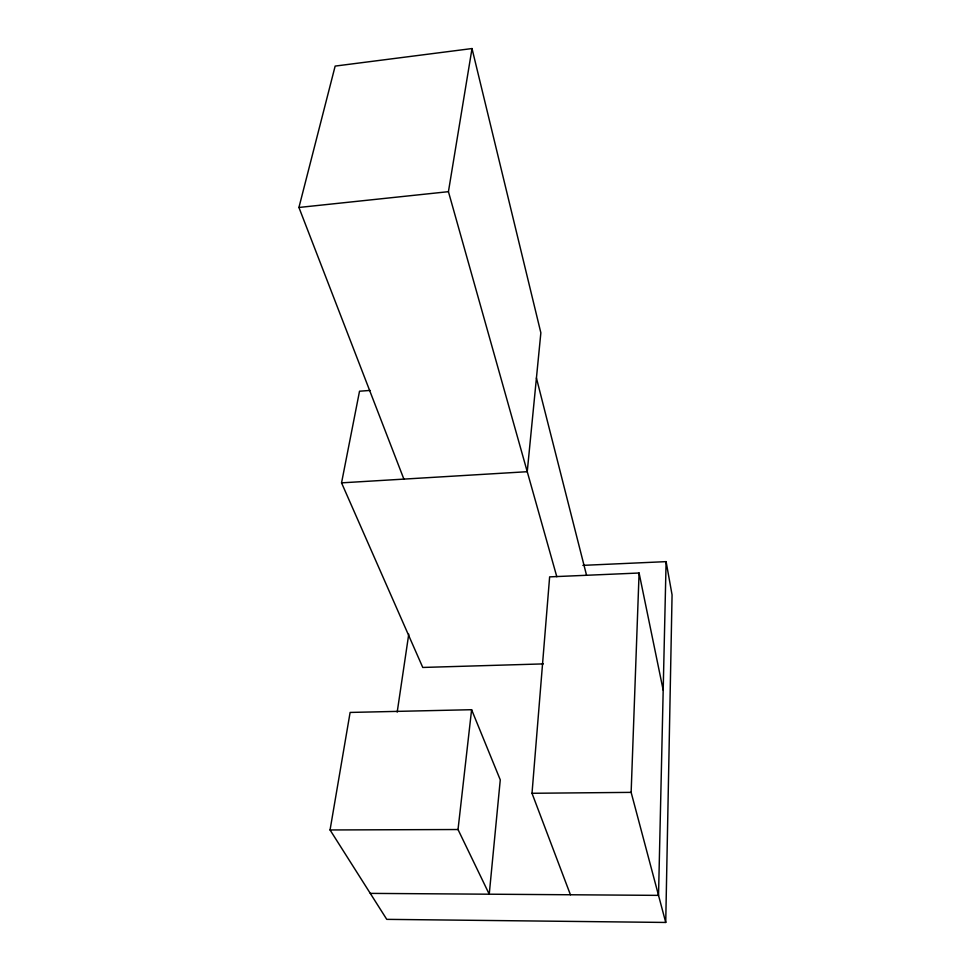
<?xml version="1.0" encoding="UTF-8"?>
<svg xmlns="http://www.w3.org/2000/svg" width="971" height="971" viewBox="0 0 971 971"><rect width="100%" height="100%" fill="white"/><g stroke="black" fill="none" stroke-linecap="round" stroke-linejoin="round"><path stroke-width="1.46" d="M471.603 709.704L458.021 829.525L489.238 894.206L500.271 779.871L471.603 709.704L350.118 712.435L330.055 829.962L386.761 919.355L665.73 922.45L672.066 594.859L666.106 561.639L582.867 565.365M666.106 561.639L658.532 895.371L370.291 893.381M665.73 922.45L631.138 792.372L639.088 573.011L549.635 576.871L532.011 793.283L570.438 894.764M397.2 712.095L408.755 634.197M556.808 576.725L448.432 191.675L472.015 48.55L335.153 66.089L298.934 207.466L403.887 479.116M543.347 663.897L422.761 667.453L341.549 482.854L359.525 391.216L370.109 390.427M298.934 207.466L448.432 191.675M341.549 482.854L527.241 471.7L540.859 332.822L472.015 48.55M532.011 793.283L631.138 792.372M330.055 829.962L458.021 829.525M536.429 377.986L586.533 575.208M639.088 573.011L663.193 690.114"/></g></svg>
